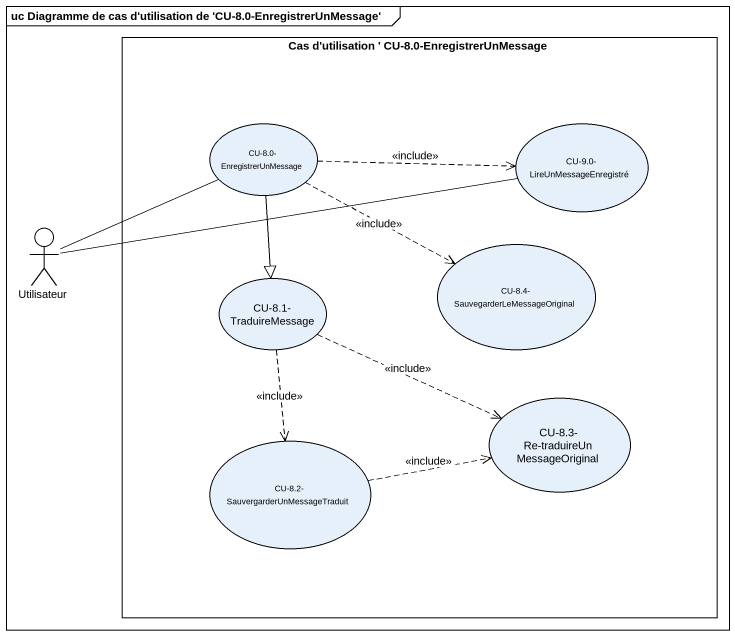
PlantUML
@startuml
mainframe uc Diagramme de cas d'utilisation de 'CU-8.0-EnregistrerUnMessage'
rectangle "Cas d'utilisation ' CU-8.0-EnregistrerUnMessage" as Cas_d_utilisation_CU_8_0 {
  usecase "CU-8.0- EnregistrerUnMessage" as CU_8_0_EnregistrerUnMessage
  usecase "CU-9.0- LireUnMessageEnregistré" as CU_9_0_LireUnMessageEnregist
  usecase "CU-8.4- SauvegarderLeMessageOriginal" as CU_8_4_SauvegarderLeMessageO
  usecase "CU-8.1- TraduireMessage" as CU_8_1_TraduireMessage
  usecase "CU-8.3- Re-traduireUnMessageOriginal" as CU_8_3_Re
  usecase "CU-8.2- SauvergarderUnMessageTraduit" as CU_8_2_SauvergarderUnMessage
}
actor Utilisateur
CU_8_0_EnregistrerUnMessage .right.> CU_9_0_LireUnMessageEnregist : <<include>>
CU_8_0_EnregistrerUnMessage .right.> CU_8_4_SauvegarderLeMessageO : <<include>>
CU_8_0_EnregistrerUnMessage --|> CU_8_1_TraduireMessage
Utilisateur -right- CU_8_0_EnregistrerUnMessage
Utilisateur -right- CU_9_0_LireUnMessageEnregist
CU_8_1_TraduireMessage .right.> CU_8_3_Re : <<include>>
CU_8_1_TraduireMessage ..> CU_8_2_SauvergarderUnMessage : <<include>>
CU_8_2_SauvergarderUnMessage .right.> CU_8_3_Re : <<include>>
@enduml
